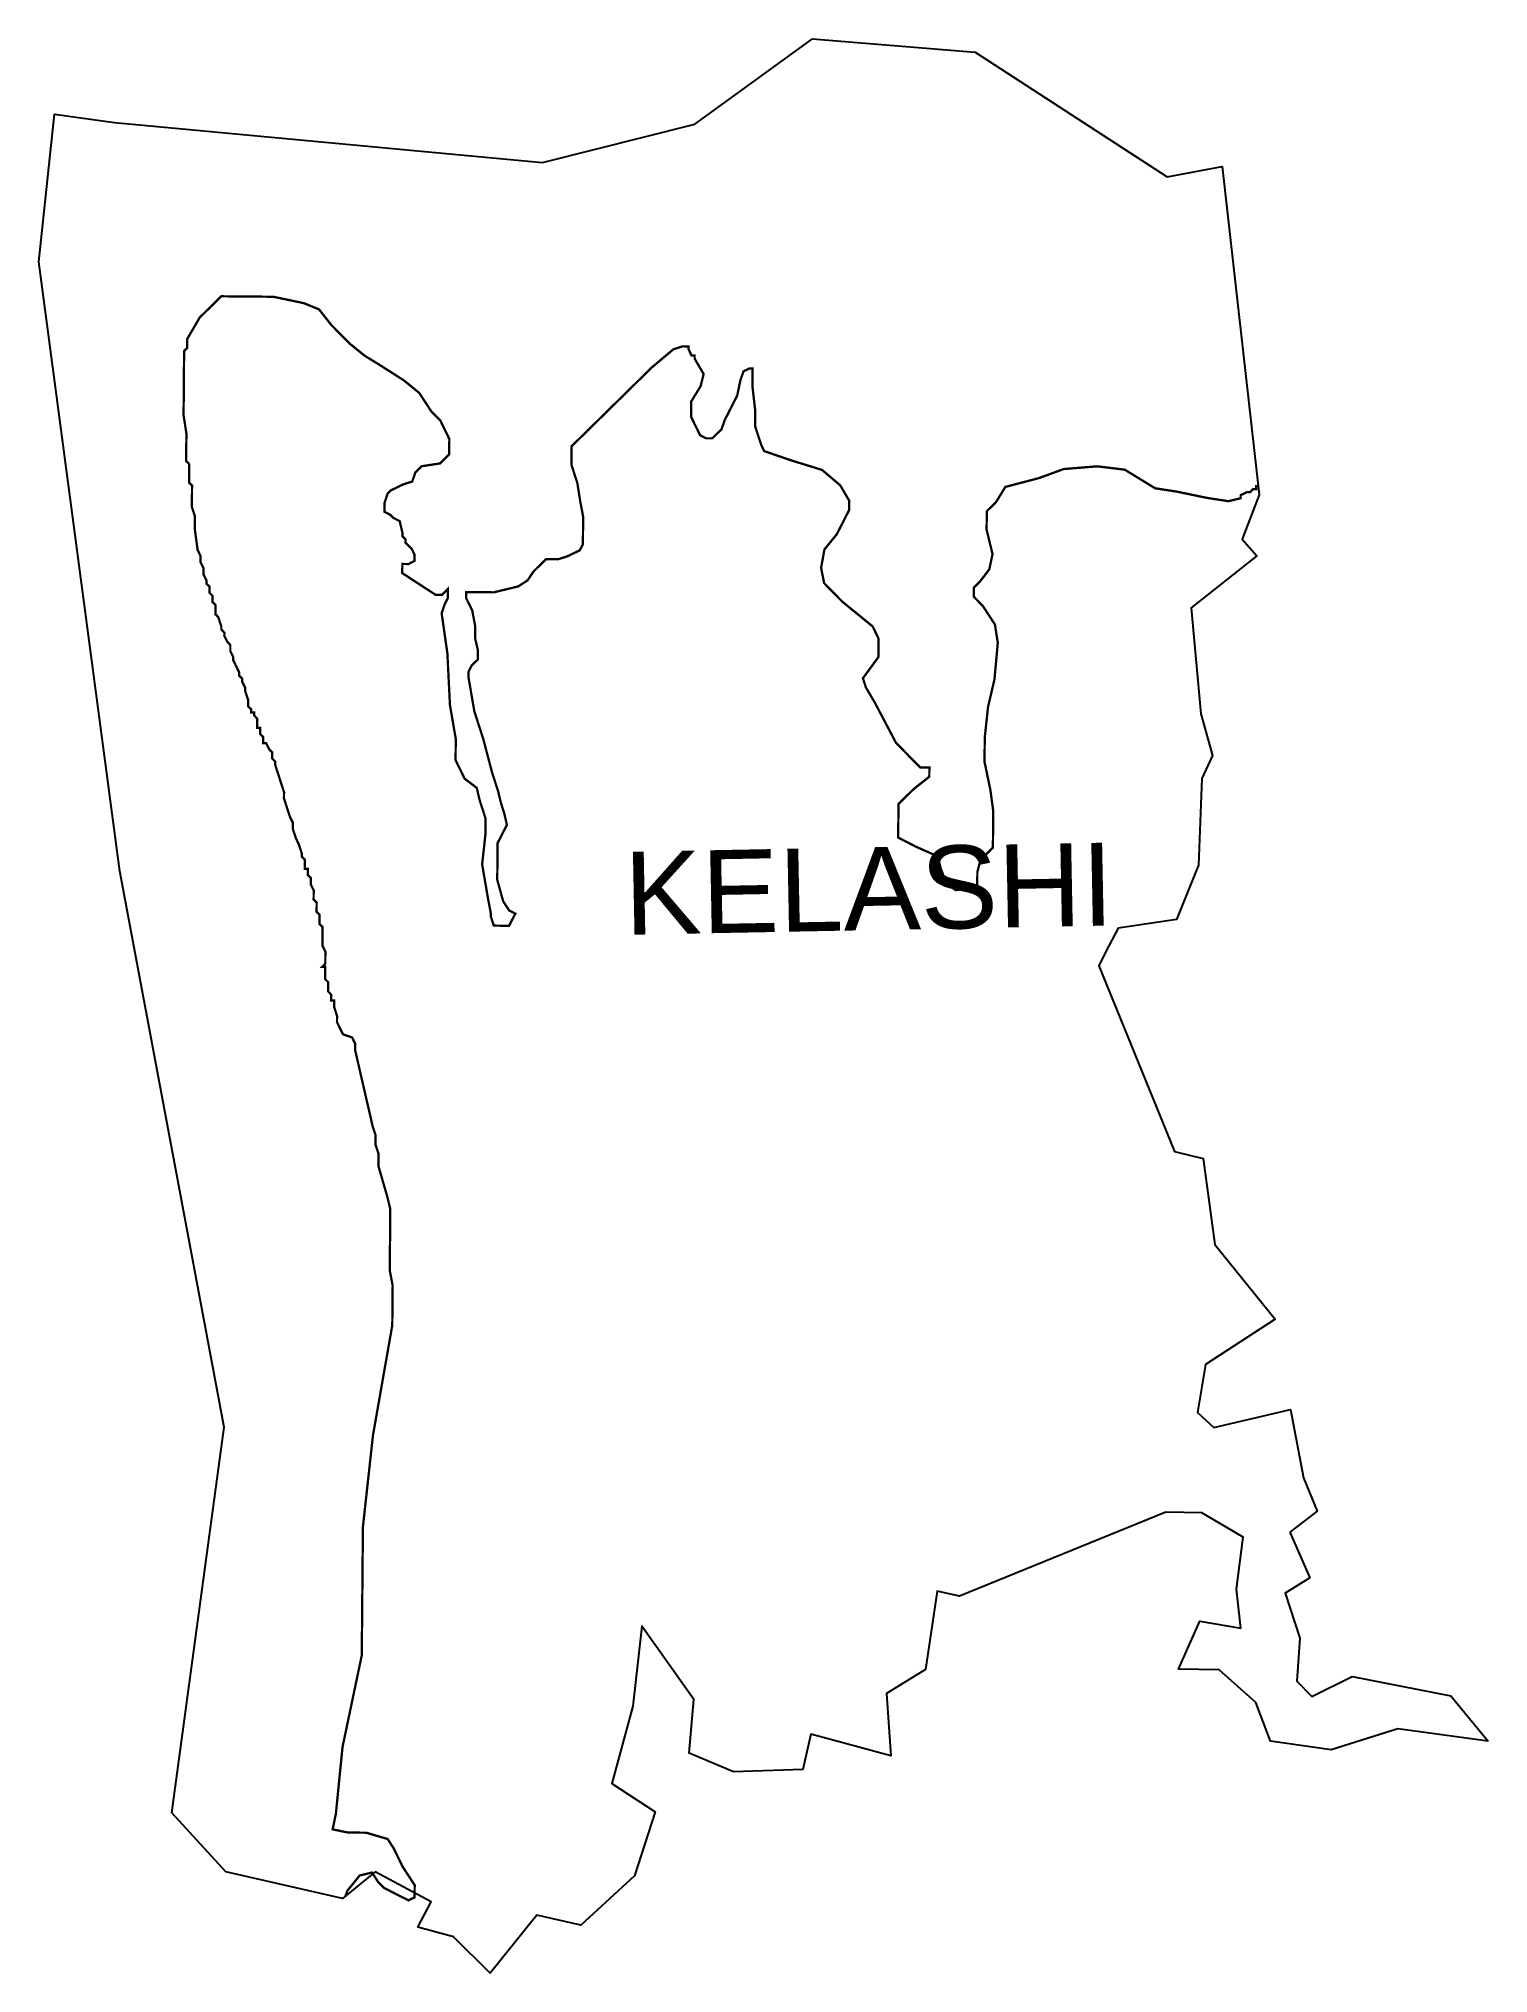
# Model space of a CAD drawing. Header units: metres. Extents: x 293535 to 295436, y 1981150 to 1983687.
import ezdxf

# ---------------------------------------------------------------- set-up
doc = ezdxf.new("R2010")
doc.units = ezdxf.units.M
for name, color, linetype in [('HAZARDS LINE', 1, 'Continuous'), ('village', 3, 'Continuous'), ('VILLAGE NAME', 250, 'Continuous')]:
    doc.layers.add(name, color=color, linetype=linetype)
doc.styles.get("Standard").update_dxf_attribs({"font": 'simplex.shx'})

msp = doc.modelspace()

# ---------------------------------------------------------------- linework, layer by layer
at = {"layer": 'HAZARDS LINE', "lineweight": 18}
msp.add_lwpolyline([(293937.4, 1981251.8, 3.01, 3.01, 0), (293939.8, 1981258.8, 3.01, 3.01, 0), (293956, 1981278.7, 3.01, 3.01, 0), (293972.1, 1981282.6, 3.01, 3.01, 0), (293980, 1981270.5, 3.01, 3.01, 0), (293988, 1981262.4, 3.01, 3.01, 0), (294003.9, 1981254.2, 3.01, 3.01, 0), (294019.9, 1981246.1, 3.01, 3.01, 0), (294027.9, 1981250, 3.01, 3.01, 0), (294028.1, 1981266, 3.01, 3.01, 0), (294020.2, 1981278.1, 3.01, 3.01, 0), (294012.3, 1981290.2, 3.01, 3.01, 0), (294000.5, 1981314.4, 3.01, 3.01, 0), (293992.6, 1981326.5, 3.01, 3.01, 0), (293964.6, 1981334.8, 3.01, 3.01, 0), (293940.5, 1981335, 3.01, 3.01, 0), (293920.5, 1981339.2, 3.01, 3.01, 0), (293924.7, 1981359.2, 3.01, 3.01, 0), (293933.5, 1981447.3, 3.01, 3.01, 0), (293958.7, 1981567.3, 3.01, 3.01, 0), (293960.2, 1981735.7, 3.01, 3.01, 0), (293973.4, 1981855.8, 3.01, 3.01, 0), (293998.7, 1981999.9, 3.01, 3.01, 0), (293999.2, 1982052, 3.01, 3.01, 0), (293995.4, 1982072.1, 3.01, 3.01, 0), (293996.1, 1982152.3, 3.01, 3.01, 0), (293992.2, 1982168.4, 3.01, 3.01, 0), (293980.6, 1982208.6, 3.01, 3.01, 0), (293980.7, 1982224.6, 3.01, 3.01, 0), (293976.8, 1982236.6, 3.01, 3.01, 0), (293976.9, 1982248.7, 3.01, 3.01, 0), (293973, 1982260.7, 3.01, 3.01, 0), (293949.9, 1982361.2, 3.01, 3.01, 0), (293950, 1982369.2, 3.01, 3.01, 0), (293946.1, 1982377.2, 3.01, 3.01, 0), (293934.1, 1982381.4, 3.01, 3.01, 0), (293930.1, 1982389.4, 3.01, 3.01, 0), (293926.2, 1982397.5, 3.01, 3.01, 0), (293926.3, 1982405.5, 3.01, 3.01, 0), (293922.4, 1982417.5, 3.01, 3.01, 0), (293922.5, 1982425.6, 3.01, 3.01, 0), (293918.4, 1982425.6, 3.01, 3.01, 0), (293918.5, 1982433.6, 3.01, 3.01, 0), (293914.5, 1982437.7, 3.01, 3.01, 0), (293914.7, 1982449.7, 3.01, 3.01, 0), (293910.7, 1982453.7, 3.01, 3.01, 0), (293910.8, 1982469.8, 3.01, 3.01, 0), (293906.8, 1982469.8, 3.01, 3.01, 0), (293910.9, 1982473.8, 3.01, 3.01, 0), (293911, 1982489.8, 3.01, 3.01, 0), (293907.1, 1982497.9, 3.01, 3.01, 0), (293907.3, 1982521.9, 3.01, 3.01, 0), (293903.3, 1982526, 3.01, 3.01, 0), (293903.4, 1982538, 3.01, 3.01, 0), (293899.5, 1982542, 3.01, 3.01, 0), (293899.6, 1982554.1, 3.01, 3.01, 0), (293895.6, 1982558.1, 3.01, 3.01, 0), (293895.7, 1982570.1, 3.01, 3.01, 0), (293891.8, 1982578.2, 3.01, 3.01, 0), (293891.9, 1982586.2, 3.01, 3.01, 0), (293887.9, 1982590.2, 3.01, 3.01, 0), (293888, 1982598.3, 3.01, 3.01, 0), (293884, 1982598.3, 3.01, 3.01, 0), (293884.1, 1982610.3, 3.01, 3.01, 0), (293880.1, 1982614.4, 3.01, 3.01, 0), (293880.1, 1982618.4, 3.01, 3.01, 0), (293876.2, 1982630.4, 3.01, 3.01, 0), (293872.3, 1982638.5, 3.01, 3.01, 0), (293868.4, 1982650.6, 3.01, 3.01, 0), (293868.5, 1982658.6, 3.01, 3.01, 0), (293864.5, 1982666.6, 3.01, 3.01, 0), (293860.6, 1982678.7, 3.01, 3.01, 0), (293856.7, 1982690.7, 3.01, 3.01, 0), (293856.8, 1982698.8, 3.01, 3.01, 0), (293845.1, 1982735, 3.01, 3.01, 0), (293845.2, 1982739, 3.01, 3.01, 0), (293841.2, 1982743, 3.01, 3.01, 0), (293841.3, 1982751, 3.01, 3.01, 0), (293837.3, 1982755.1, 3.01, 3.01, 0), (293833.4, 1982763.1, 3.01, 3.01, 0), (293829.3, 1982763.2, 3.01, 3.01, 0), (293829.4, 1982771.2, 3.01, 3.01, 0), (293825.4, 1982775.2, 3.01, 3.01, 0), (293825.5, 1982783.2, 3.01, 3.01, 0), (293821.5, 1982783.3, 3.01, 3.01, 0), (293821.6, 1982795.3, 3.01, 3.01, 0), (293817.7, 1982799.3, 3.01, 3.01, 0), (293817.7, 1982803.4, 3.01, 3.01, 0), (293813.7, 1982803.4, 3.01, 3.01, 0), (293813.7, 1982807.4, 3.01, 3.01, 0), (293809.7, 1982811.4, 3.01, 3.01, 0), (293809.8, 1982819.5, 3.01, 3.01, 0), (293805.9, 1982831.5, 3.01, 3.01, 0), (293806, 1982835.5, 3.01, 3.01, 0), (293802, 1982843.6, 3.01, 3.01, 0), (293802.1, 1982847.6, 3.01, 3.01, 0), (293798.1, 1982851.6, 3.01, 3.01, 0), (293798.1, 1982855.6, 3.01, 3.01, 0), (293794.2, 1982863.7, 3.01, 3.01, 0), (293790.3, 1982871.8, 3.01, 3.01, 0), (293790.3, 1982875.8, 3.01, 3.01, 0), (293786.4, 1982883.8, 3.01, 3.01, 0), (293786.4, 1982891.8, 3.01, 3.01, 0), (293782.5, 1982895.9, 3.01, 3.01, 0), (293778.5, 1982903.9, 3.01, 3.01, 0), (293778.6, 1982907.9, 3.01, 3.01, 0), (293774.6, 1982912, 3.01, 3.01, 0), (293774.6, 1982916, 3.01, 3.01, 0), (293770.7, 1982928.1, 3.01, 3.01, 0), (293766.8, 1982932.1, 3.01, 3.01, 0), (293766.9, 1982944.1, 3.01, 3.01, 0), (293762.9, 1982948.2, 3.01, 3.01, 0), (293763, 1982956.2, 3.01, 3.01, 0), (293759, 1982960.2, 3.01, 3.01, 0), (293759.1, 1982968.3, 3.01, 3.01, 0), (293755.1, 1982972.3, 3.01, 3.01, 0), (293755.1, 1982976.3, 3.01, 3.01, 0), (293751.2, 1982984.4, 3.01, 3.01, 0), (293751.3, 1982992.4, 3.01, 3.01, 0), (293747.3, 1983000.4, 3.01, 3.01, 0), (293747.4, 1983008.4, 3.01, 3.01, 0), (293743.5, 1983016.5, 3.01, 3.01, 0), (293739.7, 1983044.6, 3.01, 3.01, 0), (293739.9, 1983060.6, 3.01, 3.01, 0), (293736, 1983072.7, 3.01, 3.01, 0), (293736.2, 1983100.8, 3.01, 3.01, 0), (293732.3, 1983104.8, 3.01, 3.01, 0), (293732.5, 1983128.8, 3.01, 3.01, 0), (293728.5, 1983132.9, 3.01, 3.01, 0), (293728.8, 1983169, 3.01, 3.01, 0), (293725.1, 1983193.1, 3.01, 3.01, 0), (293725.8, 1983277.2, 3.01, 3.01, 0), (293729.9, 1983281.2, 3.01, 3.01, 0), (293730, 1983293.2, 3.01, 3.01, 0), (293746.3, 1983321.1, 3.01, 3.01, 0), (293774.6, 1983348.9, 3.01, 3.01, 0), (293842.7, 1983348.3, 3.01, 3.01, 0), (293882.7, 1983339.9, 3.01, 3.01, 0), (293902.7, 1983331.7, 3.01, 3.01, 0), (293918.5, 1983311.6, 3.01, 3.01, 0), (293942.4, 1983287.3, 3.01, 3.01, 0), (293962.3, 1983271.1, 3.01, 3.01, 0), (293982.2, 1983258.9, 3.01, 3.01, 0), (294014.1, 1983238.5, 3.01, 3.01, 0), (294034, 1983222.3, 3.01, 3.01, 0), (294049.8, 1983198.1, 3.01, 3.01, 0), (294061.7, 1983186, 3.01, 3.01, 0), (294073.5, 1983161.8, 3.01, 3.01, 0), (294073.3, 1983141.8, 3.01, 3.01, 0), (294061.2, 1983129.8, 3.01, 3.01, 0), (294037.1, 1983126.1, 3.01, 3.01, 0), (294029, 1983118.1, 3.01, 3.01, 0), (294024.9, 1983106.1, 3.01, 3.01, 0), (294012.8, 1983102.2, 3.01, 3.01, 0), (293996.7, 1983094.4, 3.01, 3.01, 0), (293992.7, 1983090.4, 3.01, 3.01, 0), (293988.6, 1983078.4, 3.01, 3.01, 0), (293988.4, 1983066.4, 3.01, 3.01, 0), (293996.4, 1983062.3, 3.01, 3.01, 0), (294000.4, 1983058.2, 3.01, 3.01, 0), (294008.4, 1983054.2, 3.01, 3.01, 0), (294012.2, 1983038.1, 3.01, 3.01, 0), (294012.2, 1983034.1, 3.01, 3.01, 0), (294016.2, 1983030, 3.01, 3.01, 0), (294016.1, 1983026, 3.01, 3.01, 0), (294024.1, 1983017.9, 3.01, 3.01, 0), (294028, 1983009.9, 3.01, 3.01, 0), (294027.9, 1983001.9, 3.01, 3.01, 0), (294019.9, 1982997.9, 3.01, 3.01, 0), (294011.9, 1982998, 3.01, 3.01, 0), (294011.8, 1982986, 3.01, 3.01, 0), (294055.6, 1982957.5, 3.01, 3.01, 0), (294063.6, 1982957.4, 3.01, 3.01, 0), (294067.6, 1982961.4, 3.01, 3.01, 0), (294071.7, 1982965.4, 3.01, 3.01, 0), (294071.6, 1982953.4, 3.01, 3.01, 0), (294067.5, 1982945.4, 3.01, 3.01, 0), (294063.4, 1982933.4, 3.01, 3.01, 0), (294070.9, 1982881.2, 3.01, 3.01, 0), (294074.3, 1982813, 3.01, 3.01, 0), (294081.9, 1982768.9, 3.01, 3.01, 0), (294081.7, 1982740.8, 3.01, 3.01, 0), (294093.5, 1982716.6, 3.01, 3.01, 0), (294109.4, 1982704.5, 3.01, 3.01, 0), (294113.2, 1982688.4, 3.01, 3.01, 0), (294121, 1982664.3, 3.01, 3.01, 0), (294120.9, 1982644.2, 3.01, 3.01, 0), (294116.5, 1982604.2, 3.01, 3.01, 0), (294124.1, 1982560, 3.01, 3.01, 0), (294127.9, 1982539.9, 3.01, 3.01, 0), (294127.9, 1982535.9, 3.01, 3.01, 0), (294131.8, 1982523.9, 3.01, 3.01, 0), (294151.8, 1982523.7, 3.01, 3.01, 0), (294155.9, 1982531.7, 3.01, 3.01, 0), (294160, 1982539.6, 3.01, 3.01, 0), (294152, 1982543.7, 3.01, 3.01, 0), (294144.1, 1982555.8, 3.01, 3.01, 0), (294136.3, 1982584, 3.01, 3.01, 0), (294136.8, 1982632.1, 3.01, 3.01, 0), (294149, 1982656, 3.01, 3.01, 0), (294145.2, 1982672.1, 3.01, 3.01, 0), (294141.3, 1982684.1, 3.01, 3.01, 0), (294137.4, 1982700.2, 3.01, 3.01, 0), (294129.6, 1982724.3, 3.01, 3.01, 0), (294118, 1982768.5, 3.01, 3.01, 0), (294106.3, 1982804.7, 3.01, 3.01, 0), (294098.7, 1982848.9, 3.01, 3.01, 0), (294098.8, 1982856.9, 3.01, 3.01, 0), (294102.8, 1982864.9, 3.01, 3.01, 0), (294106.9, 1982868.9, 3.01, 3.01, 0), (294110.9, 1982872.8, 3.01, 3.01, 0), (294111, 1982884.9, 3.01, 3.01, 0), (294107.2, 1982900.9, 3.01, 3.01, 0), (294107.3, 1982917, 3.01, 3.01, 0), (294103.5, 1982937, 3.01, 3.01, 0), (294099.6, 1982945.1, 3.01, 3.01, 0), (294095.6, 1982953.1, 3.01, 3.01, 0), (294095.7, 1982961.2, 3.01, 3.01, 0), (294131.8, 1982960.8, 3.01, 3.01, 0), (294147.8, 1982964.7, 3.01, 3.01, 0), (294163.9, 1982968.6, 3.01, 3.01, 0), (294176, 1982976.5, 3.01, 3.01, 0), (294184.1, 1982988.4, 3.01, 3.01, 0), (294192.2, 1982996.4, 3.01, 3.01, 0), (294200.3, 1983004.3, 3.01, 3.01, 0), (294216.3, 1983004.2, 3.01, 3.01, 0), (294228.4, 1983008.1, 3.01, 3.01, 0), (294244.5, 1983015.9, 3.01, 3.01, 0), (294248.6, 1983023.9, 3.01, 3.01, 0), (294248.9, 1983060, 3.01, 3.01, 0), (294245.1, 1983080.1, 3.01, 3.01, 0), (294241.3, 1983104.1, 3.01, 3.01, 0), (294233.5, 1983128.3, 3.01, 3.01, 0), (294233.7, 1983152.3, 3.01, 3.01, 0), (294245.9, 1983164.2, 3.01, 3.01, 0), (294302.5, 1983219.8, 3.01, 3.01, 0), (294338.9, 1983255.6, 3.01, 3.01, 0), (294367.2, 1983279.4, 3.01, 3.01, 0), (294379.2, 1983283.3, 3.01, 3.01, 0), (294387.2, 1983283.2, 3.01, 3.01, 0), (294387.2, 1983279.2, 3.01, 3.01, 0), (294391.1, 1983271.1, 3.01, 3.01, 0), (294395.1, 1983271.1, 3.01, 3.01, 0), (294395.1, 1983267.1, 3.01, 3.01, 0), (294406.9, 1983246.9, 3.01, 3.01, 0), (294402.8, 1983230.9, 3.01, 3.01, 0), (294390.6, 1983211, 3.01, 3.01, 0), (294390.4, 1983191, 3.01, 3.01, 0), (294402.2, 1983166.8, 3.01, 3.01, 0), (294410.2, 1983162.7, 3.01, 3.01, 0), (294418.2, 1983162.7, 3.01, 3.01, 0), (294430.3, 1983174.6, 3.01, 3.01, 0), (294434.5, 1983186.6, 3.01, 3.01, 0), (294442.6, 1983202.5, 3.01, 3.01, 0), (294450.8, 1983218.5, 3.01, 3.01, 0), (294455, 1983238.5, 3.01, 3.01, 0), (294459.1, 1983250.5, 3.01, 3.01, 0), (294467.1, 1983254.4, 3.01, 3.01, 0), (294471.1, 1983254.4, 3.01, 3.01, 0), (294470.9, 1983230.3, 3.01, 3.01, 0), (294474.6, 1983198.2, 3.01, 3.01, 0), (294474.5, 1983178.2, 3.01, 3.01, 0), (294482.3, 1983154.1, 3.01, 3.01, 0), (294486.2, 1983146, 3.01, 3.01, 0), (294522.2, 1983133.6, 3.01, 3.01, 0), (294562.1, 1983121.3, 3.01, 3.01, 0), (294586, 1983101, 3.01, 3.01, 0), (294597.8, 1983080.8, 3.01, 3.01, 0), (294597.7, 1983068.8, 3.01, 3.01, 0), (294581.4, 1983036.9, 3.01, 3.01, 0), (294565.2, 1983017, 3.01, 3.01, 0), (294560.9, 1982993, 3.01, 3.01, 0), (294564.8, 1982972.9, 3.01, 3.01, 0), (294588.6, 1982948.6, 3.01, 3.01, 0), (294628.4, 1982916.2, 3.01, 3.01, 0), (294636.2, 1982900.1, 3.01, 3.01, 0), (294636, 1982876, 3.01, 3.01, 0), (294615.7, 1982848.2, 3.01, 3.01, 0), (294619.6, 1982836.1, 3.01, 3.01, 0), (294631.5, 1982815.9, 3.01, 3.01, 0), (294659, 1982763.6, 3.01, 3.01, 0), (294690.8, 1982731.2, 3.01, 3.01, 0), (294702.8, 1982731.1, 3.01, 3.01, 0), (294702.7, 1982719.1, 3.01, 3.01, 0), (294682.5, 1982703.2, 3.01, 3.01, 0), (294662.3, 1982683.4, 3.01, 3.01, 0), (294661.9, 1982639.3, 3.01, 3.01, 0), (294685.9, 1982627, 3.01, 3.01, 0), (294713.8, 1982614.7, 3.01, 3.01, 0), (294717.7, 1982598.7, 3.01, 3.01, 0), (294725.5, 1982578.6, 3.01, 3.01, 0), (294737.4, 1982570.4, 3.01, 3.01, 0), (294765.5, 1982574.2, 3.01, 3.01, 0), (294765.7, 1982594.2, 3.01, 3.01, 0), (294769.9, 1982610.2, 3.01, 3.01, 0), (294786.1, 1982626.1, 3.01, 3.01, 0), (294786.5, 1982674.2, 3.01, 3.01, 0), (294782.7, 1982702.3, 3.01, 3.01, 0), (294775.1, 1982738.5, 3.01, 3.01, 0), (294775.4, 1982770.5, 3.01, 3.01, 0), (294779.7, 1982810.6, 3.01, 3.01, 0), (294788.1, 1982846.6, 3.01, 3.01, 0), (294792.5, 1982894.6, 3.01, 3.01, 0), (294788.7, 1982918.7, 3.01, 3.01, 0), (294772.9, 1982942.9, 3.01, 3.01, 0), (294761, 1982955.1, 3.01, 3.01, 0), (294761.1, 1982967.1, 3.01, 3.01, 0), (294769.2, 1982975, 3.01, 3.01, 0), (294781.4, 1982991, 3.01, 3.01, 0), (294785.6, 1983011, 3.01, 3.01, 0), (294777.8, 1983043.1, 3.01, 3.01, 0), (294778.1, 1983067.2, 3.01, 3.01, 0), (294790.2, 1983079.1, 3.01, 3.01, 0), (294802.4, 1983099, 3.01, 3.01, 0), (294846.6, 1983110.6, 3.01, 3.01, 0), (294878.8, 1983122.4, 3.01, 3.01, 0), (294922.9, 1983126, 3.01, 3.01, 0), (294958.9, 1983121.6, 3.01, 3.01, 0), (294998.8, 1983097.2, 3.01, 3.01, 0), (295026.8, 1983092.9, 3.01, 3.01, 0), (295066.8, 1983084.6, 3.01, 3.01, 0), (295094.8, 1983080.3, 3.01, 3.01, 0), (295110.9, 1983084.2, 3.01, 3.01, 0), (295110.9, 1983088.2, 3.01, 3.01, 0), (295119, 1983092.1, 3.01, 3.01, 0), (295123, 1983092.1, 3.01, 3.01, 0), (295127, 1983096, 3.01, 3.01, 0), (295131.1, 1983096, 3.01, 3.01, 0), (295131.1, 1983100, 3.01, 3.01, 0), (295133.8, 1983100, 3.01, 3.01, 0)], format="xyseb", dxfattribs=at)
at = {"layer": 'village', "flags": 128}
msp.add_lwpolyline([(295175.4, 1981728.7), (295201.7, 1981668.9)], dxfattribs=at)
at = {"layer": 'village', "color": 3, "true_color": 0x00ff00}
for points in [[(295435.5, 1981454.6, 0), (295317, 1981470.8, 0), (295229.7, 1981443.6, 0), (295149.9, 1981454.8, 0), (295130.7, 1981505.5, 0), (295082.5, 1981548.3, 0), (295029.3, 1981549.3, 0), (295057.3, 1981612, 0), (295111.1, 1981603, 0), (295105.5, 1981653.9, 0), (295114.2, 1981722.4, 0), (295060.1, 1981754.3, 0), (295012.9, 1981754.9, 0), (294742.4, 1981644.8, 0), (294712.8, 1981651.4, 0), (294697.8, 1981548.6, 0), (294646.8, 1981517.2, 0), (294652.2, 1981435.6, 0), (294547.2, 1981463.9, 0), (294537, 1981417.5, 0), (294445.9, 1981414.4, 0), (294387.7, 1981439.2, 0), (294394, 1981509.4, 0), (294326, 1981605.6, 0), (294314.1, 1981500.5, 0), (294286.5, 1981399.5, 0), (294343.5, 1981362.3, 0), (294316.1, 1981278.3, 0), (294246, 1981213.5, 0), (294188.1, 1981226.8, 0), (294126.9, 1981150.5, 0), (294079, 1981198.1, 0), (294032.4, 1981211.1, 0), (294049.5, 1981244.3, 0), (293976.4, 1981283.7, 0), (293933.3, 1981248.4, 0), (293780.4, 1981283.6, 0), (293709.5, 1981360.8, 0), (293778.3, 1981866.6, 0), (293641.6, 1982595.3, 0), (293535.2, 1983394.1, 0), (293556, 1983587.6, 0), (293634.7, 1983576.8, 0), (294195.8, 1983524.4, 0), (294395.2, 1983574.7, 0), (294549.4, 1983686.6, 0), (294762.9, 1983669, 0), (295014.6, 1983505.3, 0), (295086.8, 1983519, 0), (295135.1, 1983088.5, 0), (295112.8, 1983030.5, 0), (295131.9, 1983008.7, 0), (295046, 1982940.3, 0), (295058.8, 1982801.7, 0), (295074.1, 1982746.8, 0), (295059.8, 1982716.6, 0), (295055.5, 1982603.3, 0), (295026.6, 1982531.9, 0), (294950.1, 1982520.7, 0), (294934, 1982489.8, 0), (294925, 1982471.1, 0), (295024.3, 1982227.8, 0), (295061.6, 1982218.7, 0), (295077, 1982105.9, 0), (295156.3, 1982008, 0), (295064.6, 1981948.4, 0), (295054.4, 1981885.7, 0), (295075.5, 1981865.9, 0), (295176.3, 1981889.6, 0), (295193.4, 1981800.1, 0), (295211.1, 1981756.3, 0), (295175.4, 1981728.7, 0)], [(295201.7, 1981668.9, 0), (295169.1, 1981648.8, 0), (295188.5, 1981589.7, 0), (295184.5, 1981533.3, 0), (295204.3, 1981513.5, 0), (295257, 1981539.4, 0), (295386.5, 1981514.1, 0), (295435.5, 1981454.6, 0)]]:
    msp.add_polyline3d(points, dxfattribs=at)

# ---------------------------------------------------------------- texts
at = {"layer": 'VILLAGE NAME', "insert": (294301.7, 1982620.5), "char_height": 108.748, "attachment_point": 1, "rotation": 1.1028}
msp.add_mtext_dynamic_manual_height_columns('{\\fArial|b0|i0|c0|p34;KELASHI}', width=1571.314, gutter_width=543.7, heights=[0], dxfattribs=at)

doc.saveas('drawing.dxf')
